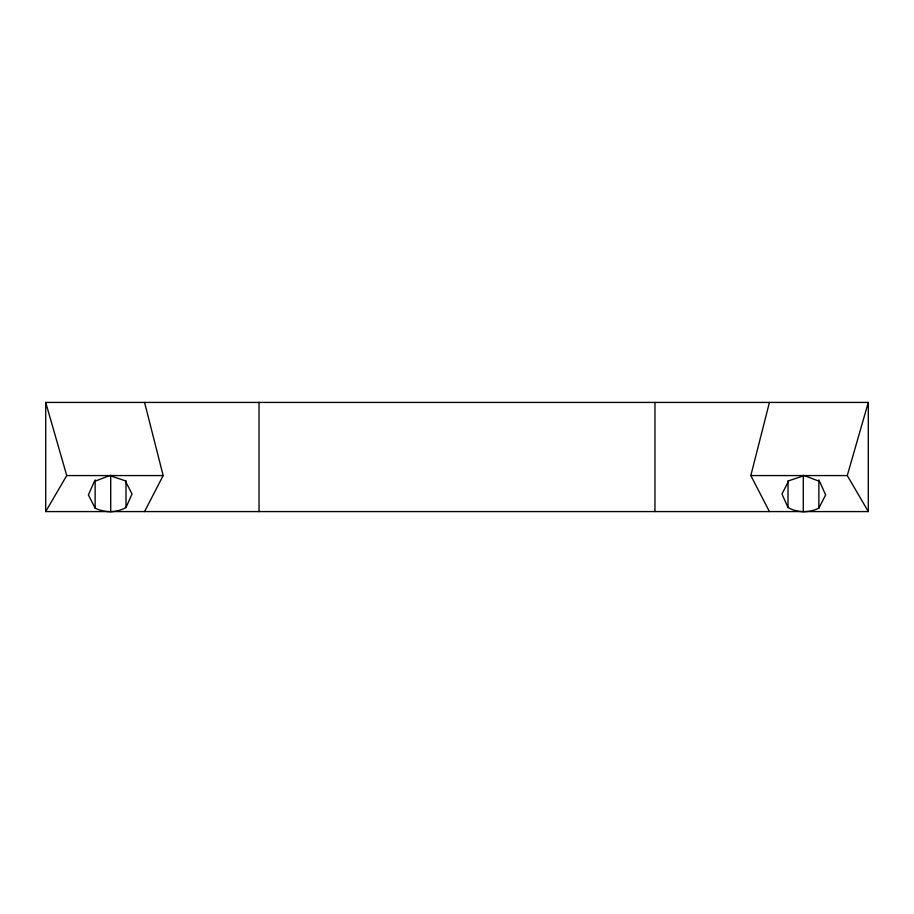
<?xml version="1.0" encoding="UTF-8"?>
<svg xmlns="http://www.w3.org/2000/svg" width="914" height="914" viewBox="0 0 914 914"><rect width="100%" height="100%" fill="white"/><g stroke="black" fill="none" stroke-linecap="round" stroke-linejoin="round"><path stroke-width="1.37" d="M769.428 511.577L750.84 475.566L769.428 402.423M868.3 511.577L847.267 475.566L868.3 402.423L45.7 402.423L45.7 511.577L868.3 511.577L868.3 402.423M144.572 402.423L163.16 475.566L109.68 475.577L94.393 481.427L88.372 494.92L95.136 508.138C104.939 512.948 116.444 512.96 125.995 507.499L132.027 494.017L125.264 480.787L109.68 475.577L66.733 475.566L45.7 511.577M847.267 475.566L804.32 475.577L788.736 480.787L781.973 494.017L788.005 507.499C797.556 512.96 809.061 512.948 818.864 508.138L825.628 494.92L819.607 481.427L804.32 475.577L750.84 475.566M144.572 511.577L163.16 475.566M45.7 402.423L66.733 475.566M818.864 479.896L818.864 508.138M803.28 475.2L803.28 511.566M788.005 480.661L788.005 507.499M654.961 402.423L654.961 511.577M259.039 402.423L259.039 511.577M125.995 480.661L125.995 507.499M110.72 475.2L110.72 511.566M95.136 479.896L95.136 508.138"/></g></svg>
